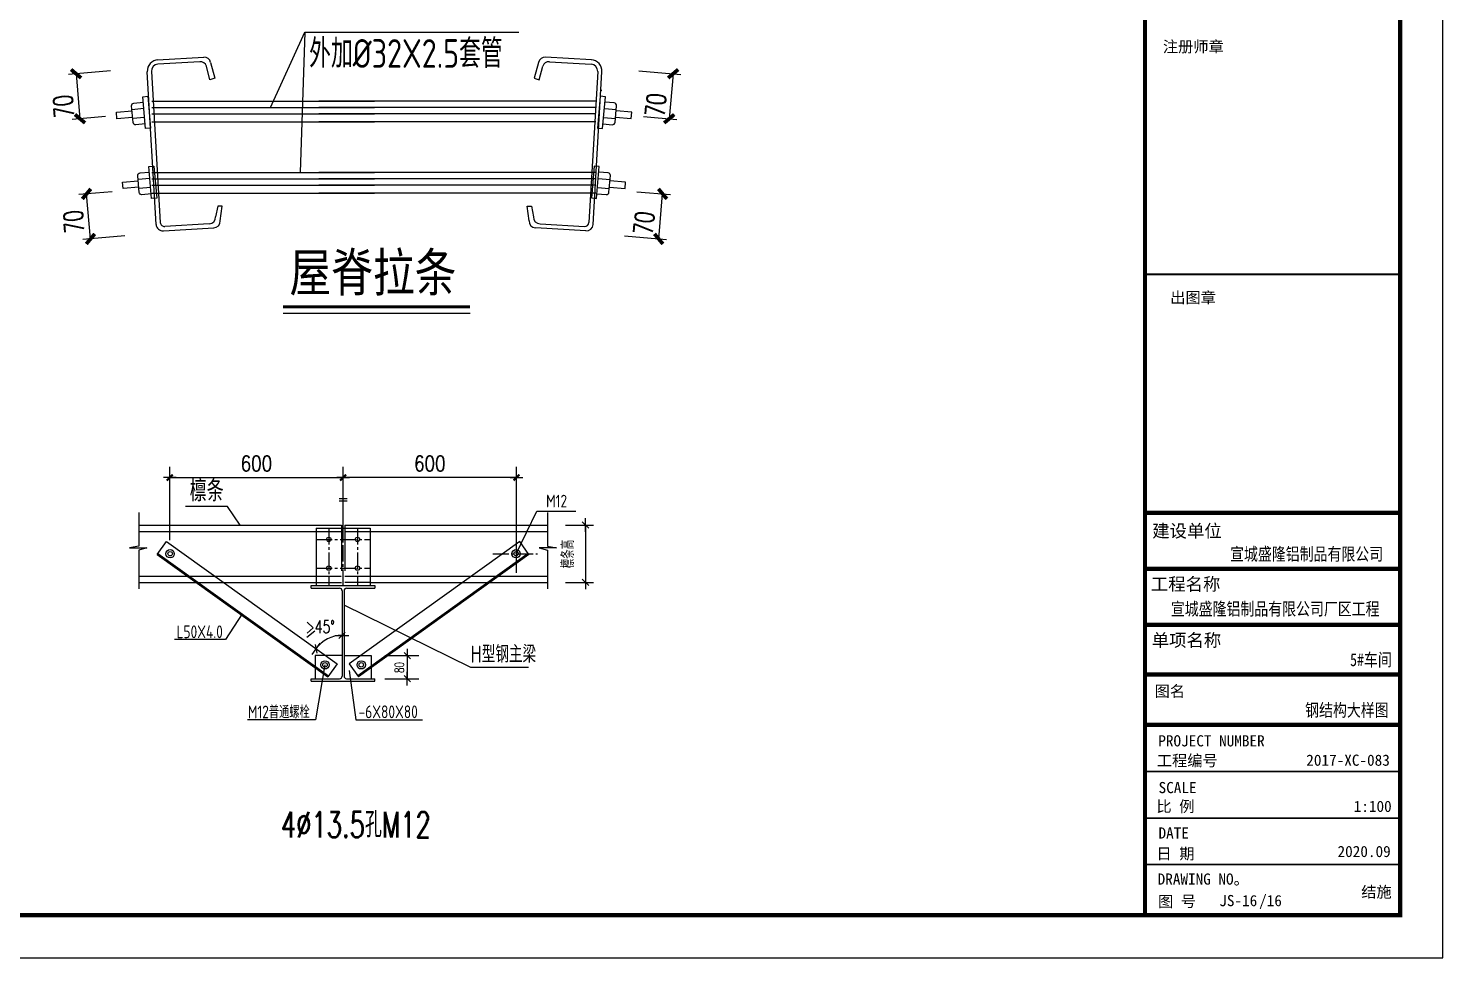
# Model space of a CAD drawing. Extents: x 32461 to 372567, y -698896 to 182569.
# Drawn here: x 100379 to 133673, y -698896 to -677024 of the extents above; entities that cross this region are included whole.
import ezdxf

# ---------------------------------------------------------------- set-up
doc = ezdxf.new("R2010")
doc.units = 0
doc.header["$LTSCALE"] = 1000
doc.header["$MEASUREMENT"] = 0
doc.linetypes.add('CENTER2', pattern=[28.575, 19.05, -3.175, 3.175, -3.175])
doc.linetypes.add('DASHED2', pattern=[0.375, 0.25, -0.125])
doc.layers.get('0').update_dxf_attribs({"linetype": 'CONTINUOUS'})
doc.layers.add('_0', color=7, linetype='CONTINUOUS', lineweight=25)
for name, color, linetype in [('AXIS', 3, 'CONTINUOUS'), ('BX', 7, 'CONTINUOUS'), ('PUB_DIM', 3, 'CONTINUOUS'), ('PUB_TEXT', 7, 'CONTINUOUS'), ('PUB_TITLE', 4, 'CONTINUOUS'), ('TEXT', 7, 'CONTINUOUS'), ('图审改图', 114, 'CONTINUOUS'), ('图框', 4, 'CONTINUOUS'), ('墙线', 2, 'CONTINUOUS'), ('尺寸', 3, 'CONTINUOUS'), ('轴线', 1, 'CENTER2')]:
    doc.layers.add(name, color=color, linetype=linetype)
doc.styles.add('-楷体_GB2312', font='', dxfattribs={"width": 0.8})
doc.styles.add('-黑体', font='simhei.ttf')
doc.styles.add('DIM_FONT', font='SIMPLEX.shx', dxfattribs={"width": 0.8, "bigfont": 'bigfont.shx'})
doc.styles.add('HZ', font='txt', dxfattribs={"width": 0.7, "height": 5, "bigfont": 'STF:宋体'})
doc.styles.add('HZDX', font='txt.shx', dxfattribs={"width": 0.7, "bigfont": 'hzdx.shx'})
doc.styles.add('TSSD_DIMENSION', font='Tssdeng.shx', dxfattribs={"width": 0.8, "bigfont": 'hztxt.shx'})
doc.styles.add('TSSD_REIN', font='atssdeng.shx', dxfattribs={"width": 0.7, "bigfont": 'atssdchn.shx'})
doc.styles.add('宋体', font='')
doc.styles.add('正文', font='romans.shx', dxfattribs={"width": 0.71, "bigfont": 'hztxt.shx'})
doc.styles.add('黑体', font='simhei.ttf', dxfattribs={"width": 0.6, "height": 4.3})
doc.styles.get('-楷体_GB2312').set_extended_font_data('SimSun')
doc.styles.get('宋体').set_extended_font_data('SimSun')

# ---------------------------------------------------------------- blocks, each defined once
blk = doc.blocks.new('_ArchTick')
at = {"color": 0, "linetype": 'ByBlock', "const_width": 0.4}
blk.add_lwpolyline([(-0.5, -0.5), (0.5, 0.5)], dxfattribs=at)
blk = doc.blocks.new('LM')
at = {"layer": 'BX'}
for p, q in [((0.8, 0.77), (2.65, 0.77)), ((0.8, -0.63), (2.65, -0.63))]:
    blk.add_line(p, q, dxfattribs=at)
blk.add_lwpolyline([(0.8, -2.49), (0, -2.49), (0, 2.49), (0.8, 2.49)], close=True, dxfattribs=at)
blk.add_lwpolyline([(0.8, 1.77), (2.25, 1.77, -0.414214), (2.65, 1.37), (2.65, -1.23, -0.414214), (2.25, -1.63), (0.8, -1.63)], format="xyb", dxfattribs=at)
blk.add_lwpolyline([(2.65, 0.57), (5.1, 0.57), (5.1, -0.43), (2.65, -0.43)], dxfattribs=at)

msp = doc.modelspace()

# ---------------------------------------------------------------- linework, layer by layer
for p, q in [((103421.8, -677768.7), (104509.2, -677705.5)), ((104414.6, -677811.7), (103430.3, -677869)), ((104669.8, -677825.4), (104773.5, -678194)), ((112391.3, -677825.4), (112287.6, -678194)), ((113639.3, -677768.7), (112552, -677705.5)), ((112646.6, -677811.7), (113630.8, -677869)), ((103387.6, -681640.4), (103178.5, -678044.8)), ((103279, -678039), (103485.7, -681595)), ((104654.6, -678234), (104573.1, -677917.8)), ((112406.5, -678234), (112488.1, -677917.8)), ((113782.2, -678039), (113575.4, -681595)), ((113673.5, -681640.4), (113882.6, -678044.8)), ((103204, -678482.9), (103183.8, -678482.1)), ((113857.1, -678482.9), (113877.3, -678482.1)), ((104839.8, -681213.3), (104787.8, -681458.2)), ((104940.2, -681207.5), (104839.8, -681213.3)), ((104894.1, -681552.8), (104940.2, -681207.5)), ((112120.9, -681207.5), (112221.4, -681213.3)), ((112167, -681552.8), (112120.9, -681207.5)), ((112221.4, -681213.3), (112273.3, -681458.2)), ((103557.6, -681791.7), (104742.8, -681722.8)), ((104636.5, -681628.2), (103591.4, -681689)), ((113503.5, -681791.7), (112318.4, -681722.8)), ((112424.7, -681628.2), (113469.8, -681689)), ((103857.9, -687595.7), (103557.9, -687595.7)), ((107639.1, -687595.7), (107939.1, -687595.7)), ((107939.1, -687595.7), (107639.1, -687595.7)), ((111720.3, -687595.7), (112020.3, -687595.7)), ((102980.3, -688418.8), (102980.3, -689208.2)), ((112597.9, -688418.8), (112597.9, -689208.2)), ((102980.3, -688714.5), (107751.6, -688714.5)), ((107151.6, -688789.5), (108426.6, -688789.5)), ((107151.6, -688789.5), (107151.6, -690139.5)), ((107751.6, -688714.5), (107751.6, -688789.5)), ((107826.6, -688714.5), (107826.6, -688789.5)), ((107826.6, -688714.5), (112597.9, -688714.5)), ((108426.6, -688789.5), (108426.6, -690139.5)), ((113570.3, -688789.5), (113420.3, -688639.5)), ((113495.3, -688875.2), (113495.3, -688553.8)), ((103413.3, -689408.5), (103632.5, -689104.3)), ((103632.5, -689104.3), (107646.1, -691981.6)), ((111945.7, -689104.3), (107932.1, -691981.6)), ((112164.9, -689408.5), (111945.7, -689104.3)), ((102980.3, -689208.2), (102762.2, -689249.1)), ((102762.2, -689249.1), (103171, -689249.1)), ((103171, -689249.1), (102980.3, -689303.5)), ((102980.3, -689303.5), (102980.3, -690215.5)), ((103413.3, -689408.5), (107426.9, -692285.8)), ((103430.8, -689384.2), (107444.4, -692261.5)), ((112147.4, -689384.2), (108133.8, -692261.5)), ((112164.9, -689408.5), (108151.3, -692285.8)), ((112816, -689249.1), (112407.2, -689249.1)), ((112407.2, -689249.1), (112597.9, -689303.5)), ((112597.9, -689208.2), (112816, -689249.1)), ((112597.9, -689303.5), (112597.9, -690215.5)), ((102980.3, -690064.5), (107151.6, -690064.5)), ((107039.1, -690139.5), (108539.1, -690139.5)), ((107039.1, -690199.5), (107039.1, -690139.5)), ((108426.6, -690064.5), (112597.9, -690064.5)), ((108539.1, -690139.5), (108539.1, -690199.5)), ((113420.3, -689989.5), (113570.3, -690139.5)), ((113495.3, -689903.8), (113495.3, -690225.2)), ((107039.1, -690199.5), (107706.6, -690199.5)), ((107766.6, -690259.5), (107766.6, -692269.6)), ((107811.6, -690259.5), (107811.6, -692269.6)), ((107871.6, -690199.5), (108539.1, -690199.5)), ((107124.3, -691207.3), (106936, -691359.8)), ((107244.3, -691495.7), (107056.8, -691756.8)), ((107133.4, -691521.6), (107167.7, -691731)), ((107605.9, -691310), (107927.3, -691309.8)), ((107691.7, -691385), (107841.5, -691234.9)), ((107766.6, -691786.2), (107130, -691786.2)), ((107130, -691786.2), (107130, -692329.6)), ((107811.6, -691786.2), (108448.2, -691786.2)), ((108448.2, -691786.2), (108448.2, -692329.6)), ((109225.4, -691711.2), (109375.4, -691861.2)), ((109300.4, -691625.5), (109300.4, -691947)), ((107646.1, -691981.6), (107426.9, -692285.8)), ((107932.1, -691981.6), (108151.3, -692285.8)), ((109300.4, -692490.3), (109300.4, -692168.8)), ((107039.1, -692329.6), (107706.6, -692329.6)), ((107039.1, -692389.6), (107039.1, -692329.6)), ((107039.1, -692389.6), (108539.1, -692389.6)), ((107871.6, -692329.6), (108539.1, -692329.6)), ((108539.1, -692389.6), (108539.1, -692329.6)), ((109375.4, -692404.6), (109225.4, -692254.6))]:
    msp.add_line(p, q)
at = {"ltscale": 100}
msp.add_line((110792.3, -692068.7), (107811.6, -690599.4), dxfattribs=at)
at = {"const_width": 50}
for points in [[(103777.9, -687525.7), (103637.9, -687665.7)], [(107719.1, -687665.7), (107859.1, -687525.7)], [(107859.1, -687525.7), (107719.1, -687665.7)], [(111800.3, -687665.7), (111940.3, -687525.7)]]:
    msp.add_lwpolyline(points, dxfattribs=at)
for centre, radius in [((107451.6, -689052), 52.5), ((108126.6, -689052), 52.5), ((103717.6, -689389.5), 97.4), ((103717.6, -689389.5), 52.5), ((111860.6, -689389.5), 97.4), ((111860.6, -689389.5), 52.5), ((107451.6, -689727), 52.5), ((108126.6, -689727), 52.5), ((107362.2, -692004.1), 97.4), ((107362.2, -692004.1), 52.5), ((108216, -692004.1), 97.4), ((108216, -692004.1), 52.5)]:
    msp.add_circle(centre, radius)
for centre, radius, start, end in [((103441.7, -678031.5), 263.5, 92.31784, 182.90703), ((103439.7, -678029.7), 161, 93.32788, 183.32788), ((104426.2, -677965.8), 154.5, 18.10111, 94.33051), ((104522.2, -677855.7), 150.8, 11.58316, 94.94332), ((112539, -677855.7), 150.8, 85.05668, 168.41684), ((112634.9, -677965.8), 154.5, 85.66949, 161.89889), ((113619.4, -678031.5), 263.5, 357.09297, 87.68216), ((113621.5, -678029.7), 161, 356.67212, 86.67212), ((104627.1, -681467.5), 161, 273.32788, 3.32788), ((112434, -681467.5), 161, 176.67212, 266.67212), ((103548.3, -681631), 161, 183.32788, 273.32788), ((103585.6, -681589.2), 100, 183.32788, 273.32788), ((104733.4, -681562.1), 161, 273.32788, 3.32788), ((112327.7, -681562.1), 161, 176.67212, 266.67212), ((113475.6, -681589.2), 100, 266.67212, 356.67212), ((113512.8, -681631), 161, 266.67212, 356.67212), ((107706.6, -690259.5), 60, 0, 90), ((107871.6, -690259.5), 60, 90, 180), ((107706.6, -692269.6), 60, 270, 0), ((107871.6, -692269.6), 60, 180, 270)]:
    msp.add_arc(centre, radius, start, end)
at = {"layer": '_0'}
for p, q in [((104773.5, -678194), (104654.6, -678234)), ((112287.6, -678194), (112406.5, -678234))]:
    msp.add_line(p, q, dxfattribs=at)
at = {"layer": 'AXIS'}
for p, q in [((103707.9, -689071.2), (103707.9, -687345.7)), ((107789.1, -689071.2), (107789.1, -687345.7)), ((107789.1, -689071.2), (107789.1, -687345.7)), ((111870.3, -689071.2), (111870.3, -687345.7)), ((103708.9, -687595.7), (107788.1, -687595.7)), ((111869.3, -687595.7), (107790.1, -687595.7))]:
    msp.add_line(p, q, dxfattribs=at)
at = {"layer": 'PUB_DIM'}
for p, q in [((113026.3, -688714.5), (113680.9, -688714.5)), ((113495.3, -688715.5), (113495.3, -690063.4)), ((113026.3, -690064.5), (113680.9, -690064.5)), ((108769.6, -691786.2), (109568.3, -691786.2)), ((109300.4, -691785.2), (109300.4, -691784.1)), ((109300.4, -691786.2), (109300.4, -692329.6)), ((108769.6, -692329.6), (109568.3, -692329.6)), ((109300.4, -692330.6), (109300.4, -692331.7))]:
    msp.add_line(p, q, dxfattribs=at)
at = {"layer": 'PUB_TEXT'}
msp.add_arc((107766.6, -692067.9), 758, 90.08099, 144.28283, dxfattribs=at)
at = {"layer": 'PUB_TITLE'}
msp.add_lwpolyline([(74273.1, -698895.5), (133673.1, -698895.5), (133673.1, -656895.5), (74273.1, -656895.5)], close=True, dxfattribs=at)
at = {"layer": 'PUB_TITLE', "const_width": 100}
msp.add_lwpolyline([(76773.1, -697895.5), (132673.1, -697895.5), (132673.1, -657895.5), (76773.1, -657895.5)], close=True, dxfattribs=at)
at = {"layer": '图审改图', "linetype": 'Continuous'}
for p, q in [((106077.3, -678889), (106889.9, -677118.2)), ((106889.9, -677118.2), (111927.2, -677118.2)), ((102310.8, -678022.3), (101321.4, -678108.9)), ((101503, -678093), (101595.6, -679152.1)), ((114750.3, -678022.3), (115739.7, -678108.9)), ((115558.2, -678093), (115465.5, -679152.1)), ((103289.2, -678739.3), (108530.6, -678739.3)), ((113736, -678739.3), (107215.2, -678739.3)), ((102199.8, -679099.3), (101414.1, -679168)), ((103289.2, -678889), (108530.6, -678889)), ((103289.2, -679039.9), (108530.6, -679039.9)), ((113736, -678889), (107215.2, -678889)), ((113736, -679039.9), (107215.2, -679039.9)), ((114861.4, -679099.3), (115647.1, -679168)), ((103289.2, -679225.3), (108530.6, -679225.3)), ((113736, -679225.3), (107215.2, -679225.3)), ((103289.2, -680417.3), (108530.6, -680417.3)), ((113736, -680417.3), (107215.2, -680417.3)), ((102354.6, -680868.8), (101568.9, -680937.5)), ((103289.2, -680567), (108530.6, -680567)), ((103289.2, -680717.9), (108530.6, -680717.9)), ((113736, -680567), (107215.2, -680567)), ((113736, -680717.9), (107215.2, -680717.9)), ((114706.6, -680868.8), (115492.2, -680937.5)), ((101843.1, -681980.8), (101750.5, -680921.6)), ((103289.2, -680903.3), (108530.6, -680903.3)), ((113736, -680903.3), (107215.2, -680903.3)), ((115218, -681980.8), (115310.7, -680921.6)), ((102650.9, -681910.1), (101661.6, -681996.7)), ((114410.2, -681910.1), (115399.6, -681996.7))]:
    msp.add_line(p, q, dxfattribs=at)
at = {"layer": '图审改图'}
msp.add_line((106889.9, -677118.2), (106777.5, -680417.3), dxfattribs=at)
at = {"layer": '图审改图', "linetype": 'Continuous', "const_width": 70, "elevation": 2197.3}
msp.add_lwpolyline([(106377.7, -683580.9), (110779.8, -683580.9)], dxfattribs=at)
at = {"layer": '图审改图', "linetype": 'Continuous', "elevation": 2197.3}
msp.add_lwpolyline([(106377.7, -683730.9), (110779.8, -683730.9)], dxfattribs=at)
at = {"layer": '图框', "color": 4, "const_width": 98.6}
msp.add_lwpolyline([(126663.8, -657895.5), (132673.1, -657895.5), (132673.1, -697895.5), (126663.8, -697895.5)], close=True, dxfattribs=at)
at = {"layer": '图框', "color": 0, "const_width": 50}
msp.add_lwpolyline([(126663.8, -682813.1), (132673.1, -682813.1)], dxfattribs=at)
at = {"layer": '图框', "color": 4}
for points, const_width in [([(126663.8, -688429.1), (132651.2, -688429.1)], 99.6), ([(126663.8, -689746.1), (132653.1, -689746.1)], 99.6), ([(126663.8, -691060.6), (132673.1, -691060.6)], 99.6), ([(126663.8, -692231.3), (132673.1, -692231.3)], 99.6), ([(126663.8, -693415.9), (132673.1, -693415.9)], 99.6), ([(126663.8, -694514.7), (132673.1, -694514.7)], 40.3), ([(126663.8, -695611.7), (132673.1, -695611.7)], 40.3), ([(126663.8, -696700.3), (132673.1, -696700.3)], 40.3)]:
    msp.add_lwpolyline(points, dxfattribs=dict(at, const_width=const_width))
at = {"layer": '墙线'}
for p, q in [((111860.6, -689389.5), (112348.5, -688385.4)), ((112348.5, -688385.4), (113270, -688385.4))]:
    msp.add_line(p, q, dxfattribs=at)
at = {"layer": '尺寸'}
for p, q in [((105068.8, -688281.2), (104080.8, -688281.2)), ((105365.9, -688714.5), (105068.8, -688281.2)), ((105410.8, -690804.8), (105024, -691408.3)), ((105024, -691408.3), (103822.1, -691408.3)), ((107362.2, -692004.1), (107137.3, -693297.6)), ((107931.5, -692139.6), (108091.1, -693299.8)), ((112153.1, -692068.7), (110792.3, -692068.7)), ((107137.3, -693297.6), (105535, -693297.6)), ((108091.1, -693299.8), (109658.2, -693299.8))]:
    msp.add_line(p, q, dxfattribs=at)
msp.add_solid([(105410.6, -690804.7), (105411, -690803.7), (105410.9, -690804.8)], dxfattribs=at)
at = {"layer": '轴线', "ltscale": 0.02}
for p, q in [((107789.1, -690139.5), (107789.1, -687425.3)), ((107451.6, -688789.5), (107451.6, -690139.5)), ((108126.6, -688789.5), (108126.6, -690139.5)), ((107151.6, -689052), (108426.6, -689052)), ((111312.6, -689389.5), (112361.5, -689389.5)), ((107151.6, -689727), (108426.6, -689727))]:
    msp.add_line(p, q, dxfattribs=at)
at = {"layer": '轴线'}
for p, q in [((107696.2, -688087.1), (107882, -688087.1)), ((107696.2, -688142.8), (107882, -688142.8))]:
    msp.add_line(p, q, dxfattribs=at)
at = {"layer": '轴线', "linetype": 'DASHED2', "ltscale": 4}
for p, q in [((107751.6, -688789.5), (107751.6, -690064.5)), ((107826.6, -688789.5), (107826.6, -690064.5)), ((107151.6, -690064.5), (107751.6, -690064.5)), ((108426.6, -690064.5), (107826.6, -690064.5))]:
    msp.add_line(p, q, dxfattribs=at)
at = {"layer": '轴线', "linetype": 'DASHED2', "ltscale": 0.04}
for p, q in [((102980.3, -688864.5), (107751.6, -688864.5)), ((107826.6, -688864.5), (112597.9, -688864.5)), ((102980.3, -689914.5), (107751.6, -689914.5)), ((107826.6, -689914.5), (112597.9, -689914.5))]:
    msp.add_line(p, q, dxfattribs=at)
at = {"layer": '轴线', "ltscale": 50}
msp.add_line((111860.6, -688961.7), (111860.6, -689835.6), dxfattribs=at)

# ---------------------------------------------------------------- block references
at = {"layer": '图审改图', "linetype": 'Continuous'}
for name, p, xscale, yscale, zscale, rotation in [('_ArchTick', (101503, -678093), 218.7000000001973, 218.6999999976251, 218.7, 95.00000000073244), ('_ArchTick', (115558.2, -678093), -218.7000000001973, 218.6999999976251, 218.7, 264.9999999992676), ('LM', (103225.8, -678998.9), 150.9030000041758, 150.9029999999329, 150.9030000000001, 185.0000000018628), ('LM', (113810.9, -678996.8), -150.9030000041758, 150.9029999999329, 150.9030000000001, 174.9999999981372), ('_ArchTick', (101595.6, -679152.1), 218.7000000001973, 218.6999999976251, 218.7, 275.0000000007324), ('_ArchTick', (115465.5, -679152.1), -218.7000000001973, 218.6999999976251, 218.7, 84.99999999926756), ('LM', (103369.7, -680643.7), 150.9030000041758, 150.9029999999329, 150.9030000000001, 185.0000000018628), ('LM', (113667, -680641.6), -150.9030000041758, 150.9029999999329, 150.9030000000001, 174.9999999981372), ('_ArchTick', (101750.5, -680921.6), -218.7000000002766, 218.6999999976251, 218.7, 274.9999999925716), ('_ArchTick', (115310.7, -680921.6), 218.7000000002868, 218.6999999976251, 218.7, 85.00000000739799), ('_ArchTick', (101843.1, -681980.8), -218.7000000002868, 218.6999999976251, 218.7, 94.99999999260206), ('_ArchTick', (115218, -681980.8), 218.7000000002868, 218.6999999976251, 218.7, 265.000000007398)]:
    msp.add_blockref(name, p, dxfattribs=dict(at, xscale=xscale, yscale=yscale, zscale=zscale, rotation=rotation))

# ---------------------------------------------------------------- texts
at = {"style": '正文', "width": 0.71}
for s, height, p in [('檩条高', 300.01, (113227.1, -689731.2)), ('80', 214.29, (109221.6, -692197.7))]:
    msp.add_text(s, height=height, rotation=90, dxfattribs=at).set_placement(p)
msp.add_text('>45°', height=300.01, dxfattribs=at).set_placement((106903.3, -691257.7))
at = {"layer": 'AXIS', "color": 7, "style": 'DIM_FONT', "width": 0.8}
for p in [(105378.2, -687445.7), (109459.4, -687445.7)]:
    msp.add_text('600', height=360, dxfattribs=at).set_placement(p)
at = {"layer": 'PUB_TEXT'}
for s, height, style, width, p in [('檩条', 500, 'TSSD_DIMENSION', 0.8, (104178.8, -688158.2)), ('M12', 300.01, 'TSSD_DIMENSION', 0.8, (112568, -688300.7)), ('L50X4.0', 300.01, 'TSSD_DIMENSION', 0.8, (103867, -691376)), ('H型钢主梁', 400, 'TSSD_DIMENSION', 0.8, (110789.5, -691952.3)), ('M12普通螺栓', 300.01, 'TSSD_DIMENSION', 0.8, (105548.1, -693262.7)), ('-6X80X80', 300.01, 'TSSD_DIMENSION', 0.8, (108153.7, -693259.4)), ('4%%C13.5孔M12', 600, 'HZ', 0.7, (106322.6, -696064.5))]:
    msp.add_text(s, height=height, dxfattribs=dict(at, style=style, width=width)).set_placement(p)
at = {"layer": 'TEXT', "color": 3, "style": '-黑体', "width": 0.8}
for s, p in [('宣城盛隆铝制品有限公司', (128667.5, -689546.1)), ('宣城盛隆铝制品有限公司厂区工程', (127273.3, -690837)), ('5#车间', (131492.8, -692034)), ('钢结构大样图', (130435.4, -693218.5))]:
    msp.add_text(s, height=300.15, dxfattribs=at).set_placement(p)
at = {"layer": '图审改图', "width": 0.8}
for s, height, style, p in [('外加%%C32X2.5套管', 675, 'TSSD_REIN', (106989.9, -677954.2)), ('屋脊拉条', 900, '-楷体_GB2312', (106527.5, -683217.8, 2197.3))]:
    msp.add_text(s, height=height, dxfattribs=dict(at, style=style)).set_placement(p)
at = {"layer": '图审改图', "linetype": 'Continuous', "char_height": 450, "attachment_point": 5, "style": 'HZDX'}
for insert, rotation in [((101209.8, -678862.4), 95), ((115149.9, -678826.8), 85), ((101449.4, -681575.8), 95), ((114873.4, -681605.2), 85)]:
    msp.add_mtext('70', dxfattribs=dict(at, insert=insert, rotation=rotation))
at = {"layer": '图框', "color": 4}
for s, height, style, p in [('注册师章', 262.94, '黑体', (127085.7, -677586.7)), ('出图章', 262.94, '黑体', (127259, -683493.6)), ('建设单位', 300, '黑体', (126835.5, -689001.7)), ('工程名称', 300, '黑体', (126802.3, -690253.3)), ('单项名称', 300, '黑体', (126822.3, -691574.3)), ('图名', 262.94, '黑体', (126891.5, -692756.4)), ('工程编号', 262.94, '黑体', (126943, -694387.7)), ('2017-XC-083', 262.944, '宋体', (130461.3, -694378.6)), ('SCALE', 262.94, '黑体', (126984.8, -695023.2)), ('比 例', 262.94, '黑体', (126934.1, -695466.2)), ('1:100', 262.94, '宋体', (131577.8, -695465.1)), ('DATE', 262.94, '黑体', (126983.5, -696091.8)), ('日 期', 262.94, '黑体', (126934.1, -696579)), ('2020.09', 262.94, '宋体', (131197.2, -696526.6)), ('DRAWING NO。', 262.944, '黑体', (126962.7, -697176.5)), ('图 号', 262.94, '黑体', (126971.4, -697701.6))]:
    msp.add_text(s, height=height, dxfattribs=dict(at, style=style)).set_placement(p)
at = {"layer": '图框', "color": 0, "style": '黑体'}
msp.add_text('PROJECT NUMBER', height=262.944, dxfattribs=at).set_placement((126978.4, -693922.9))
at = {"layer": '图框', "color": 3, "style": '宋体'}
for s, p in [('结施', (131755, -697479.1)), ('JS-16', (128413.6, -697683.2)), ('/16', (129351.4, -697683.2))]:
    msp.add_text(s, height=262.94, dxfattribs=at).set_placement(p)

doc.saveas('drawing.dxf')
